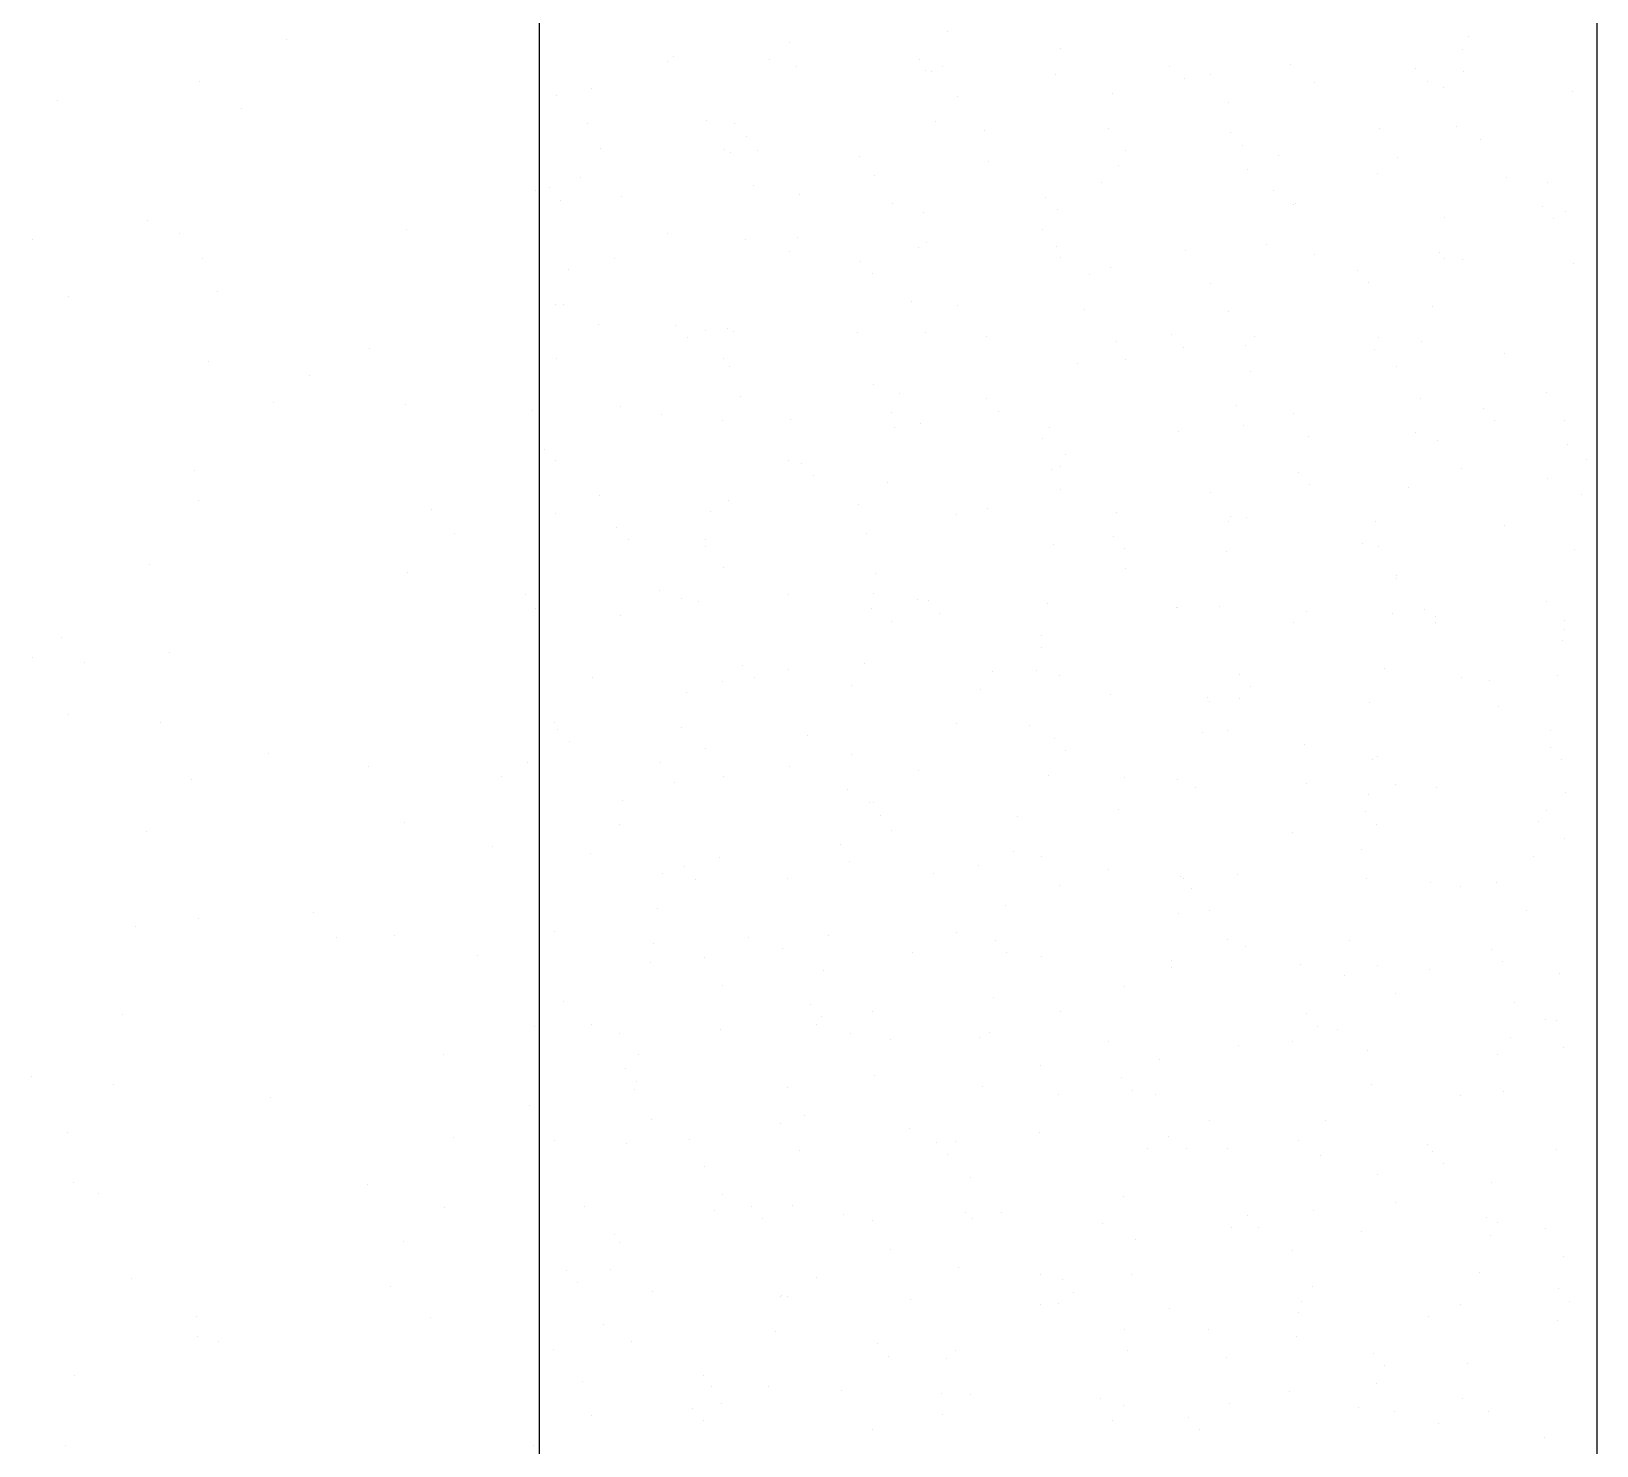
# Model space of a CAD drawing. Extents: x -109 to 1815, y -14679 to 345.
# Drawn here: x 36.068 to 36.66, y 9.149 to 9.684 of the extents above; entities that cross this region are included whole.
import ezdxf

# ---------------------------------------------------------------- set-up
doc = ezdxf.new("R2010")
doc.units = 0
doc.header["$MEASUREMENT"] = 0
for name, color, linetype in [('HACHURA', 1, 'CONTINUOUS'), ('LINVISTA', 13, 'CONTINUOUS'), ('VARANDA', 1, 'CONTINUOUS')]:
    doc.layers.add(name, color=color, linetype=linetype)

msp = doc.modelspace()

# ---------------------------------------------------------------- linework, layer by layer
at = {"layer": 'HACHURA', "ltscale": 0.35}
for p, q in [((36.61171, 9.68201), (36.61171, 9.68201)), ((36.60958, 9.67694), (36.60958, 9.67694)), ((36.60997, 9.66879), (36.60997, 9.66879)), ((36.65133, 9.66123), (36.65133, 9.66123)), ((36.60725, 9.64814), (36.60725, 9.64814)), ((36.61653, 9.64307), (36.61653, 9.64307)), ((36.6262, 9.62849), (36.6262, 9.62849)), ((36.64166, 9.6266), (36.64166, 9.6266)), ((36.63969, 9.61779), (36.63969, 9.61779)), ((36.64398, 9.61311), (36.64398, 9.61311)), ((36.64848, 9.61589), (36.64848, 9.61589)), ((36.60944, 9.59784), (36.60944, 9.59784)), ((36.65164, 9.59626), (36.65164, 9.59626))]:
    msp.add_line(p, q, dxfattribs=at)
at = {"layer": 'LINVISTA', "ltscale": 0.35}
msp.add_line((36.66036, 10.64451), (36.66036, 8.506), dxfattribs=at)
at = {"layer": 'VARANDA'}
for p, q in [((36.26036, 10.64451), (36.26036, 8.506)), ((36.41466, 9.68389), (36.41466, 9.68389)), ((36.1647, 9.68086), (36.1647, 9.68086)), ((36.35502, 9.6799), (36.35502, 9.6799)), ((36.45767, 9.67743), (36.45767, 9.67743)), ((36.30874, 9.67243), (36.30874, 9.67243)), ((36.31113, 9.67431), (36.31113, 9.67431)), ((36.34752, 9.67344), (36.34752, 9.67344)), ((36.35768, 9.67083), (36.35768, 9.67083)), ((36.40429, 9.67332), (36.40429, 9.67332)), ((36.41292, 9.67067), (36.41292, 9.67067)), ((36.49883, 9.67084), (36.49883, 9.67084)), ((36.54457, 9.67155), (36.54457, 9.67155)), ((36.59199, 9.66985), (36.59199, 9.66985)), ((36.13185, 9.66483), (36.13185, 9.66483)), ((36.40662, 9.66923), (36.40662, 9.66923)), ((36.40858, 9.66864), (36.40858, 9.66864)), ((36.45556, 9.66763), (36.45556, 9.66763)), ((36.5045, 9.66603), (36.5045, 9.66603)), ((36.51445, 9.66763), (36.51445, 9.66763)), ((36.55345, 9.66443), (36.55345, 9.66443)), ((36.59628, 9.66517), (36.59628, 9.66517)), ((36.26671, 9.65987), (36.26671, 9.65987)), ((36.2803, 9.66236), (36.2803, 9.66236)), ((36.41863, 9.65938), (36.41863, 9.65938)), ((36.47734, 9.66047), (36.47734, 9.66047)), ((36.60239, 9.66283), (36.60239, 9.66283)), ((36.07797, 9.65795), (36.07797, 9.65795)), ((36.14776, 9.65468), (36.14776, 9.65468)), ((36.52127, 9.65692), (36.52127, 9.65692)), ((36.27856, 9.64914), (36.27856, 9.64914)), ((36.32349, 9.65007), (36.32349, 9.65007)), ((36.33429, 9.64903), (36.33429, 9.64903)), ((36.4102, 9.65002), (36.4102, 9.65002)), ((36.42883, 9.64654), (36.42883, 9.64654)), ((36.4756, 9.64725), (36.4756, 9.64725)), ((36.57805, 9.64711), (36.57805, 9.64711)), ((36.33858, 9.64435), (36.33858, 9.64435)), ((36.52199, 9.64556), (36.52199, 9.64556)), ((36.52628, 9.64088), (36.52628, 9.64088)), ((36.28361, 9.63969), (36.28361, 9.63969)), ((36.33031, 9.63936), (36.33031, 9.63936)), ((36.33255, 9.63809), (36.33255, 9.63809)), ((36.34298, 9.63894), (36.34298, 9.63894)), ((36.38149, 9.63649), (36.38149, 9.63649)), ((36.43044, 9.63489), (36.43044, 9.63489)), ((36.48223, 9.63887), (36.48223, 9.63887)), ((36.54003, 9.63705), (36.54003, 9.63705)), ((36.58487, 9.6364), (36.58487, 9.6364)), ((36.27584, 9.62849), (36.27584, 9.62849)), ((36.38709, 9.62956), (36.38709, 9.62956)), ((36.47938, 9.63329), (36.47938, 9.63329)), ((36.52832, 9.63169), (36.52832, 9.63169)), ((36.57726, 9.63009), (36.57726, 9.63009)), ((36.25906, 9.6238), (36.25906, 9.6238)), ((36.26429, 9.62473), (36.26429, 9.62473)), ((36.34124, 9.62572), (36.34124, 9.62572)), ((36.47289, 9.6266), (36.47289, 9.6266)), ((36.53829, 9.62383), (36.53829, 9.62383)), ((36.26858, 9.62005), (36.26858, 9.62005)), ((36.29128, 9.62131), (36.29128, 9.62131)), ((36.35883, 9.62225), (36.35883, 9.62225)), ((36.39392, 9.61885), (36.39392, 9.61885)), ((36.45199, 9.62126), (36.45199, 9.62126)), ((36.45628, 9.61658), (36.45628, 9.61658)), ((36.54584, 9.61836), (36.54584, 9.61836)), ((36.54653, 9.61878), (36.54653, 9.61878)), ((36.11213, 9.61235), (36.11213, 9.61235)), ((36.40566, 9.61552), (36.40566, 9.61552)), ((36.60271, 9.61364), (36.60271, 9.61364)), ((36.06879, 9.60517), (36.06879, 9.60517)), ((36.1243, 9.60738), (36.1243, 9.60738)), ((36.21001, 9.60915), (36.21001, 9.60915)), ((36.30905, 9.60746), (36.30905, 9.60746)), ((36.33852, 9.60507), (36.33852, 9.60507)), ((36.35799, 9.60586), (36.35799, 9.60586)), ((36.4507, 9.60904), (36.4507, 9.60904)), ((36.35488, 9.6008), (36.35488, 9.6008)), ((36.40392, 9.6023), (36.40392, 9.6023)), ((36.40693, 9.60426), (36.40693, 9.60426)), ((36.45587, 9.60266), (36.45587, 9.60266)), ((36.50482, 9.60106), (36.50482, 9.60106)), ((36.53557, 9.60318), (36.53557, 9.60318)), ((36.55376, 9.59946), (36.55376, 9.59946)), ((36.60097, 9.60041), (36.60097, 9.60041)), ((36.13288, 9.59802), (36.13288, 9.59802)), ((36.2713, 9.59399), (36.2713, 9.59399)), ((36.28883, 9.59795), (36.28883, 9.59795)), ((36.382, 9.59697), (36.382, 9.59697)), ((36.45752, 9.59833), (36.45752, 9.59833)), ((36.47653, 9.59448), (36.47653, 9.59448)), ((36.5697, 9.5935), (36.5697, 9.5935)), ((36.6027, 9.59786), (36.6027, 9.59786)), ((36.38629, 9.59229), (36.38629, 9.59229)), ((36.46834, 9.5921), (36.46834, 9.5921)), ((36.5143, 9.58853), (36.5143, 9.58853)), ((36.57399, 9.58882), (36.57399, 9.58882)), ((36.08243, 9.58375), (36.08243, 9.58375)), ((36.13868, 9.58567), (36.13868, 9.58567)), ((36.4012, 9.58165), (36.4012, 9.58165)), ((36.26657, 9.58077), (36.26657, 9.58077)), ((36.26956, 9.58077), (36.26956, 9.58077)), ((36.41848, 9.58029), (36.41848, 9.58029)), ((36.4666, 9.57888), (36.4666, 9.57888)), ((36.52113, 9.57782), (36.52113, 9.57782)), ((36.59825, 9.57977), (36.59825, 9.57977)), ((36.28276, 9.5732), (36.28276, 9.5732)), ((36.312, 9.57267), (36.312, 9.57267)), ((36.32335, 9.57097), (36.32335, 9.57097)), ((36.33171, 9.5716), (36.33171, 9.5716)), ((36.33398, 9.57057), (36.33398, 9.57057)), ((36.38065, 9.57), (36.38065, 9.57)), ((36.40653, 9.57019), (36.40653, 9.57019)), ((36.4997, 9.5692), (36.4997, 9.5692)), ((36.19599, 9.56414), (36.19599, 9.56414)), ((36.31629, 9.56799), (36.31629, 9.56799)), ((36.42959, 9.5684), (36.42959, 9.5684)), ((36.47853, 9.5668), (36.47853, 9.5668)), ((36.50399, 9.56452), (36.50399, 9.56452)), ((36.52747, 9.5652), (36.52747, 9.5652)), ((36.53102, 9.56868), (36.53102, 9.56868)), ((36.57641, 9.5636), (36.57641, 9.5636)), ((36.57791, 9.56802), (36.57791, 9.56802)), ((36.59423, 9.56672), (36.59423, 9.56672)), ((36.13519, 9.55923), (36.13519, 9.55923)), ((36.26684, 9.56012), (36.26684, 9.56012)), ((36.33017, 9.56026), (36.33017, 9.56026)), ((36.33224, 9.55735), (36.33224, 9.55735)), ((36.46388, 9.55823), (36.46388, 9.55823)), ((36.48209, 9.55977), (36.48209, 9.55977)), ((36.58473, 9.5573), (36.58473, 9.5573)), ((36.62535, 9.562), (36.62535, 9.562)), ((36.17338, 9.55383), (36.17338, 9.55383)), ((36.52928, 9.55546), (36.52928, 9.55546)), ((36.33654, 9.54589), (36.33654, 9.54589)), ((36.38695, 9.55046), (36.38695, 9.55046)), ((36.39666, 9.54715), (36.39666, 9.54715)), ((36.64151, 9.5475), (36.64151, 9.5475)), ((36.15975, 9.54365), (36.15975, 9.54365)), ((36.20964, 9.54272), (36.20964, 9.54272)), ((36.25764, 9.54045), (36.25764, 9.54045)), ((36.29113, 9.54221), (36.29113, 9.54221)), ((36.39377, 9.53975), (36.39377, 9.53975)), ((36.4297, 9.54491), (36.4297, 9.54491)), ((36.43399, 9.54023), (36.43399, 9.54023)), ((36.52424, 9.54242), (36.52424, 9.54242)), ((36.59371, 9.54526), (36.59371, 9.54526)), ((36.6174, 9.54144), (36.6174, 9.54144)), ((36.30658, 9.53885), (36.30658, 9.53885)), ((36.32952, 9.5367), (36.32952, 9.5367)), ((36.35552, 9.53725), (36.35552, 9.53725)), ((36.39492, 9.53393), (36.39492, 9.53393)), ((36.40446, 9.53565), (36.40446, 9.53565)), ((36.4534, 9.53405), (36.4534, 9.53405)), ((36.52657, 9.53481), (36.52657, 9.53481)), ((36.54569, 9.53926), (36.54569, 9.53926)), ((36.62169, 9.53675), (36.62169, 9.53675)), ((36.64834, 9.53679), (36.64834, 9.53679)), ((36.45056, 9.52994), (36.45056, 9.52994)), ((36.50234, 9.53245), (36.50234, 9.53245)), ((36.55129, 9.53085), (36.55129, 9.53085)), ((36.59197, 9.53204), (36.59197, 9.53204)), ((36.60023, 9.52925), (36.60023, 9.52925)), ((36.2623, 9.52562), (36.2623, 9.52562)), ((36.45934, 9.52373), (36.45934, 9.52373)), ((36.64917, 9.52765), (36.64917, 9.52765)), ((36.65639, 9.52185), (36.65639, 9.52185)), ((36.12976, 9.51793), (36.12976, 9.51793)), ((36.26654, 9.5216), (36.26654, 9.5216)), ((36.35474, 9.5217), (36.35474, 9.5217)), ((36.3597, 9.52061), (36.3597, 9.52061)), ((36.36399, 9.51593), (36.36399, 9.51593)), ((36.45424, 9.51813), (36.45424, 9.51813)), ((36.45738, 9.51923), (36.45738, 9.51923)), ((36.5474, 9.51714), (36.5474, 9.51714)), ((36.6093, 9.51874), (36.6093, 9.51874)), ((36.26056, 9.5124), (36.26056, 9.5124)), ((36.3922, 9.51328), (36.3922, 9.51328)), ((36.4576, 9.51051), (36.4576, 9.51051)), ((36.55169, 9.51246), (36.55169, 9.51246)), ((36.58925, 9.51139), (36.58925, 9.51139)), ((36.64194, 9.51466), (36.64194, 9.51466)), ((36.13156, 9.50663), (36.13156, 9.50663)), ((36.28308, 9.50822), (36.28308, 9.50822)), ((36.33202, 9.50662), (36.33202, 9.50662)), ((36.38096, 9.50502), (36.38096, 9.50502)), ((36.51416, 9.50943), (36.51416, 9.50943)), ((36.65465, 9.50863), (36.65465, 9.50863)), ((36.21971, 9.50326), (36.21971, 9.50326)), ((36.26642, 9.50167), (36.26642, 9.50167)), ((36.32498, 9.5022), (36.32498, 9.5022)), ((36.41834, 9.50119), (36.41834, 9.50119)), ((36.4299, 9.50342), (36.4299, 9.50342)), ((36.47884, 9.50182), (36.47884, 9.50182)), ((36.52098, 9.49872), (36.52098, 9.49872)), ((36.52202, 9.50031), (36.52202, 9.50031)), ((36.52778, 9.50022), (36.52778, 9.50022)), ((36.57672, 9.49862), (36.57672, 9.49862)), ((36.22829, 9.4939), (36.22829, 9.4939)), ((36.28971, 9.49632), (36.28971, 9.49632)), ((36.38424, 9.49383), (36.38424, 9.49383)), ((36.47741, 9.49285), (36.47741, 9.49285)), ((36.62566, 9.49702), (36.62566, 9.49702)), ((36.294, 9.49164), (36.294, 9.49164)), ((36.3232, 9.49187), (36.3232, 9.49187)), ((36.32324, 9.48898), (36.32324, 9.48898)), ((36.45488, 9.48986), (36.45488, 9.48986)), ((36.4817, 9.48816), (36.4817, 9.48816)), ((36.52028, 9.48709), (36.52028, 9.48709)), ((36.57194, 9.49036), (36.57194, 9.49036)), ((36.57776, 9.48892), (36.57776, 9.48892)), ((36.65193, 9.48798), (36.65193, 9.48798)), ((36.11275, 9.48239), (36.11275, 9.48239)), ((36.33003, 9.48116), (36.33003, 9.48116)), ((36.48194, 9.48067), (36.48194, 9.48067)), ((36.21063, 9.47919), (36.21063, 9.47919)), ((36.38766, 9.47878), (36.38766, 9.47878)), ((36.58459, 9.4782), (36.58459, 9.4782)), ((36.5847, 9.47689), (36.5847, 9.47689)), ((36.25512, 9.4711), (36.25512, 9.4711)), ((36.30573, 9.47237), (36.30573, 9.47237)), ((36.31424, 9.46954), (36.31424, 9.46954)), ((36.35467, 9.47077), (36.35467, 9.47077)), ((36.38681, 9.47136), (36.38681, 9.47136)), ((36.40361, 9.46917), (36.40361, 9.46917)), ((36.40741, 9.46855), (36.40741, 9.46855)), ((36.25877, 9.4656), (36.25877, 9.4656)), ((36.29099, 9.46311), (36.29099, 9.46311)), ((36.32052, 9.46833), (36.32052, 9.46833)), ((36.38592, 9.46556), (36.38592, 9.46556)), ((36.4117, 9.46387), (36.4117, 9.46387)), ((36.45255, 9.46757), (36.45255, 9.46757)), ((36.5015, 9.46597), (36.5015, 9.46597)), ((36.50194, 9.46607), (36.50194, 9.46607)), ((36.51756, 9.46644), (36.51756, 9.46644)), ((36.55044, 9.46437), (36.55044, 9.46437)), ((36.58296, 9.46367), (36.58296, 9.46367)), ((36.59511, 9.46508), (36.59511, 9.46508)), ((36.59938, 9.46277), (36.59938, 9.46277)), ((36.64137, 9.4684), (36.64137, 9.4684)), ((36.39363, 9.46065), (36.39363, 9.46065)), ((36.54555, 9.46016), (36.54555, 9.46016)), ((36.5994, 9.4604), (36.5994, 9.4604)), ((36.64819, 9.45769), (36.64819, 9.45769)), ((36.64832, 9.46117), (36.64832, 9.46117)), ((36.07971, 9.45467), (36.07971, 9.45467)), ((36.45034, 9.45536), (36.45034, 9.45536)), ((36.45041, 9.45084), (36.45041, 9.45084)), ((36.64739, 9.45348), (36.64739, 9.45348)), ((36.0685, 9.44697), (36.0685, 9.44697)), ((36.08829, 9.44531), (36.08829, 9.44531)), ((36.12067, 9.44893), (36.12067, 9.44893)), ((36.3832, 9.44491), (36.3832, 9.44491)), ((36.2806, 9.43962), (36.2806, 9.43962)), ((36.33741, 9.44426), (36.33741, 9.44426)), ((36.3417, 9.43957), (36.3417, 9.43957)), ((36.35459, 9.4426), (36.35459, 9.4426)), ((36.43195, 9.44177), (36.43195, 9.44177)), ((36.4486, 9.44214), (36.4486, 9.44214)), ((36.45724, 9.44013), (36.45724, 9.44013)), ((36.52511, 9.44079), (36.52511, 9.44079)), ((36.58025, 9.44302), (36.58025, 9.44302)), ((36.60915, 9.43964), (36.60915, 9.43964)), ((36.64565, 9.44025), (36.64565, 9.44025)), ((36.31598, 9.43383), (36.31598, 9.43383)), ((36.32955, 9.43802), (36.32955, 9.43802)), ((36.37849, 9.43642), (36.37849, 9.43642)), ((36.42743, 9.43482), (36.42743, 9.43482)), ((36.47637, 9.43322), (36.47637, 9.43322)), ((36.5294, 9.4361), (36.5294, 9.4361)), ((36.61965, 9.4383), (36.61965, 9.4383)), ((36.51302, 9.43194), (36.51302, 9.43194)), ((36.51402, 9.43033), (36.51402, 9.43033)), ((36.52531, 9.43162), (36.52531, 9.43162)), ((36.57425, 9.43002), (36.57425, 9.43002)), ((36.62319, 9.42842), (36.62319, 9.42842)), ((36.08215, 9.42555), (36.08215, 9.42555)), ((36.11719, 9.42249), (36.11719, 9.42249)), ((36.26628, 9.42257), (36.26628, 9.42257)), ((36.4182, 9.42209), (36.4182, 9.42209)), ((36.44588, 9.42149), (36.44588, 9.42149)), ((36.26741, 9.41996), (36.26741, 9.41996)), ((36.2717, 9.41528), (36.2717, 9.41528)), ((36.31424, 9.42061), (36.31424, 9.42061)), ((36.36195, 9.41748), (36.36195, 9.41748)), ((36.45511, 9.41649), (36.45511, 9.41649)), ((36.51128, 9.41872), (36.51128, 9.41872)), ((36.52084, 9.41962), (36.52084, 9.41962)), ((36.64293, 9.4196), (36.64293, 9.4196)), ((36.15806, 9.41068), (36.15806, 9.41068)), ((36.32306, 9.41277), (36.32306, 9.41277)), ((36.37866, 9.41041), (36.37866, 9.41041)), ((36.4594, 9.41181), (36.4594, 9.41181)), ((36.54965, 9.41401), (36.54965, 9.41401)), ((36.57762, 9.40982), (36.57762, 9.40982)), ((36.64281, 9.41302), (36.64281, 9.41302)), ((36.19571, 9.40594), (36.19571, 9.40594)), ((36.25594, 9.40748), (36.25594, 9.40748)), ((36.30604, 9.40739), (36.30604, 9.40739)), ((36.35498, 9.40579), (36.35498, 9.40579)), ((36.40392, 9.40419), (36.40392, 9.40419)), ((36.5757, 9.40852), (36.5757, 9.40852)), ((36.6471, 9.40834), (36.6471, 9.40834)), ((36.12879, 9.40111), (36.12879, 9.40111)), ((36.24604, 9.4021), (36.24604, 9.4021)), ((36.31152, 9.39996), (36.31152, 9.39996)), ((36.32988, 9.40206), (36.32988, 9.40206)), ((36.45287, 9.40259), (36.45287, 9.40259)), ((36.4818, 9.40157), (36.4818, 9.40157)), ((36.50181, 9.40099), (36.50181, 9.40099)), ((36.50856, 9.39807), (36.50856, 9.39807)), ((36.55075, 9.39939), (36.55075, 9.39939)), ((36.58444, 9.39911), (36.58444, 9.39911)), ((36.59969, 9.39779), (36.59969, 9.39779)), ((36.29195, 9.39318), (36.29195, 9.39318)), ((36.37692, 9.39719), (36.37692, 9.39719)), ((36.38511, 9.3922), (36.38511, 9.3922)), ((36.38666, 9.39226), (36.38666, 9.39226)), ((36.57396, 9.3953), (36.57396, 9.3953)), ((36.64863, 9.39619), (36.64863, 9.39619)), ((36.3894, 9.38751), (36.3894, 9.38751)), ((36.44134, 9.38699), (36.44134, 9.38699)), ((36.47965, 9.38971), (36.47965, 9.38971)), ((36.57281, 9.38872), (36.57281, 9.38872)), ((36.64122, 9.3893), (36.64122, 9.3893)), ((36.11175, 9.38119), (36.11175, 9.38119)), ((36.20935, 9.38452), (36.20935, 9.38452)), ((36.29084, 9.38402), (36.29084, 9.38402)), ((36.39349, 9.38155), (36.39349, 9.38155)), ((36.5454, 9.38106), (36.5454, 9.38106)), ((36.5771, 9.38404), (36.5771, 9.38404)), ((36.63839, 9.3851), (36.63839, 9.3851)), ((36.24255, 9.37565), (36.24255, 9.37565)), ((36.3742, 9.37654), (36.3742, 9.37654)), ((36.4396, 9.37377), (36.4396, 9.37377)), ((36.57124, 9.37465), (36.57124, 9.37465)), ((36.64805, 9.37859), (36.64805, 9.37859)), ((36.27976, 9.37313), (36.27976, 9.37313)), ((36.31512, 9.3679), (36.31512, 9.3679)), ((36.3287, 9.37153), (36.3287, 9.37153)), ((36.37764, 9.36993), (36.37764, 9.36993)), ((36.42658, 9.36833), (36.42658, 9.36833)), ((36.45027, 9.37174), (36.45027, 9.37174)), ((36.63664, 9.37188), (36.63664, 9.37188)), ((36.30698, 9.36546), (36.30698, 9.36546)), ((36.31941, 9.36322), (36.31941, 9.36322)), ((36.35445, 9.3635), (36.35445, 9.3635)), ((36.40965, 9.36542), (36.40965, 9.36542)), ((36.47552, 9.36673), (36.47552, 9.36673)), ((36.50282, 9.36443), (36.50282, 9.36443)), ((36.50402, 9.36357), (36.50402, 9.36357)), ((36.52446, 9.36513), (36.52446, 9.36513)), ((36.5734, 9.36353), (36.5734, 9.36353)), ((36.59735, 9.36195), (36.59735, 9.36195)), ((36.62234, 9.36193), (36.62234, 9.36193)), ((36.45709, 9.36103), (36.45709, 9.36103)), ((36.50711, 9.35975), (36.50711, 9.35975)), ((36.60901, 9.36055), (36.60901, 9.36055)), ((36.17512, 9.35055), (36.17512, 9.35055)), ((36.30524, 9.35223), (36.30524, 9.35223)), ((36.43688, 9.35312), (36.43688, 9.35312)), ((36.50228, 9.35035), (36.50228, 9.35035)), ((36.51387, 9.35123), (36.51387, 9.35123)), ((36.63393, 9.35123), (36.63393, 9.35123)), ((36.10781, 9.34519), (36.10781, 9.34519)), ((36.13128, 9.34843), (36.13128, 9.34843)), ((36.1837, 9.34119), (36.1837, 9.34119)), ((36.20569, 9.34199), (36.20569, 9.34199)), ((36.26614, 9.34348), (36.26614, 9.34348)), ((36.30357, 9.33879), (36.30357, 9.33879)), ((36.33966, 9.34112), (36.33966, 9.34112)), ((36.36966, 9.34204), (36.36966, 9.34204)), ((36.41805, 9.34299), (36.41805, 9.34299)), ((36.43282, 9.34013), (36.43282, 9.34013)), ((36.5207, 9.34052), (36.5207, 9.34052)), ((36.5667, 9.34015), (36.5667, 9.34015)), ((36.23712, 9.33435), (36.23712, 9.33435)), ((36.32292, 9.33367), (36.32292, 9.33367)), ((36.35251, 9.33719), (36.35251, 9.33719)), ((36.40145, 9.33559), (36.40145, 9.33559)), ((36.43711, 9.33545), (36.43711, 9.33545)), ((36.45039, 9.33399), (36.45039, 9.33399)), ((36.49934, 9.33239), (36.49934, 9.33239)), ((36.52736, 9.33765), (36.52736, 9.33765)), ((36.62052, 9.33666), (36.62052, 9.33666)), ((36.30252, 9.33158), (36.30252, 9.33158)), ((36.36792, 9.32882), (36.36792, 9.32882)), ((36.49956, 9.3297), (36.49956, 9.3297)), ((36.54828, 9.33079), (36.54828, 9.33079)), ((36.56496, 9.32693), (36.56496, 9.32693)), ((36.57748, 9.33072), (36.57748, 9.33072)), ((36.59722, 9.32919), (36.59722, 9.32919)), ((36.62481, 9.33198), (36.62481, 9.33198)), ((36.64616, 9.32759), (36.64616, 9.32759)), ((36.32974, 9.32296), (36.32974, 9.32296)), ((36.48166, 9.32247), (36.48166, 9.32247)), ((36.26966, 9.31683), (36.26966, 9.31683)), ((36.36282, 9.31584), (36.36282, 9.31584)), ((36.43234, 9.31862), (36.43234, 9.31862)), ((36.5843, 9.32001), (36.5843, 9.32001)), ((36.62938, 9.31673), (36.62938, 9.31673)), ((36.10267, 9.31219), (36.10267, 9.31219)), ((36.36711, 9.31116), (36.36711, 9.31116)), ((36.38652, 9.31316), (36.38652, 9.31316)), ((36.45736, 9.31336), (36.45736, 9.31336)), ((36.55052, 9.31237), (36.55052, 9.31237)), ((36.64108, 9.3102), (36.64108, 9.3102)), ((36.64506, 9.30988), (36.64506, 9.30988)), ((36.25849, 9.3074), (36.25849, 9.3074)), ((36.28007, 9.30816), (36.28007, 9.30816)), ((36.2907, 9.30492), (36.2907, 9.30492)), ((36.32901, 9.30656), (36.32901, 9.30656)), ((36.3652, 9.30817), (36.3652, 9.30817)), ((36.37795, 9.30496), (36.37795, 9.30496)), ((36.42689, 9.30336), (36.42689, 9.30336)), ((36.4306, 9.3054), (36.4306, 9.3054)), ((36.55481, 9.30769), (36.55481, 9.30769)), ((36.56224, 9.30628), (36.56224, 9.30628)), ((36.62764, 9.30351), (36.62764, 9.30351)), ((36.2242, 9.29699), (36.2242, 9.29699)), ((36.29797, 9.29708), (36.29797, 9.29708)), ((36.39334, 9.30245), (36.39334, 9.30245)), ((36.47583, 9.30176), (36.47583, 9.30176)), ((36.52477, 9.30016), (36.52477, 9.30016)), ((36.54526, 9.30196), (36.54526, 9.30196)), ((36.57372, 9.29856), (36.57372, 9.29856)), ((36.62266, 9.29696), (36.62266, 9.29696)), ((36.6479, 9.29949), (36.6479, 9.29949)), ((36.29282, 9.29154), (36.29282, 9.29154)), ((36.45012, 9.29265), (36.45012, 9.29265)), ((36.49502, 9.2952), (36.49502, 9.2952)), ((36.06821, 9.28877), (36.06821, 9.28877)), ((36.09919, 9.28575), (36.09919, 9.28575)), ((36.29711, 9.28686), (36.29711, 9.28686)), ((36.38736, 9.28906), (36.38736, 9.28906)), ((36.48052, 9.28807), (36.48052, 9.28807)), ((36.57506, 9.28559), (36.57506, 9.28559)), ((36.15868, 9.28073), (36.15868, 9.28073)), ((36.29623, 9.28386), (36.29623, 9.28386)), ((36.3543, 9.2844), (36.3543, 9.2844)), ((36.42788, 9.28475), (36.42788, 9.28475)), ((36.45695, 9.28193), (36.45695, 9.28193)), ((36.48481, 9.28339), (36.48481, 9.28339)), ((36.49328, 9.28198), (36.49328, 9.28198)), ((36.60887, 9.28145), (36.60887, 9.28145)), ((36.62492, 9.28286), (36.62492, 9.28286)), ((36.25656, 9.27753), (36.25656, 9.27753)), ((36.36066, 9.27367), (36.36066, 9.27367)), ((36.08186, 9.26735), (36.08186, 9.26735)), ((36.30272, 9.2723), (36.30272, 9.2723)), ((36.35166, 9.2707), (36.35166, 9.2707)), ((36.4006, 9.2691), (36.4006, 9.2691)), ((36.44955, 9.2675), (36.44955, 9.2675)), ((36.51373, 9.27213), (36.51373, 9.27213)), ((36.5577, 9.27178), (36.5577, 9.27178)), ((36.22803, 9.26535), (36.22803, 9.26535)), ((36.26599, 9.26438), (36.26599, 9.26438)), ((36.29352, 9.26321), (36.29352, 9.26321)), ((36.31736, 9.26477), (36.31736, 9.26477)), ((36.41053, 9.26378), (36.41053, 9.26378)), ((36.41791, 9.26389), (36.41791, 9.26389)), ((36.49056, 9.26133), (36.49056, 9.26133)), ((36.49849, 9.2659), (36.49849, 9.2659)), ((36.50506, 9.26129), (36.50506, 9.26129)), ((36.52055, 9.26142), (36.52055, 9.26142)), ((36.54743, 9.2643), (36.54743, 9.2643)), ((36.59637, 9.2627), (36.59637, 9.2627)), ((36.35892, 9.26044), (36.35892, 9.26044)), ((36.41482, 9.2591), (36.41482, 9.2591)), ((36.55596, 9.25856), (36.55596, 9.25856)), ((36.59823, 9.26031), (36.59823, 9.26031)), ((36.60252, 9.25563), (36.60252, 9.25563)), ((36.64531, 9.2611), (36.64531, 9.2611)), ((36.32277, 9.25457), (36.32277, 9.25457)), ((36.42334, 9.25025), (36.42334, 9.25025)), ((36.57733, 9.25162), (36.57733, 9.25162)), ((36.0842, 9.2484), (36.0842, 9.2484)), ((36.09375, 9.24445), (36.09375, 9.24445)), ((36.19542, 9.24774), (36.19542, 9.24774)), ((36.3296, 9.24386), (36.3296, 9.24386)), ((36.62038, 9.24836), (36.62038, 9.24836)), ((36.22455, 9.23891), (36.22455, 9.23891)), ((36.2776, 9.23956), (36.2776, 9.23956)), ((36.32654, 9.23796), (36.32654, 9.23796)), ((36.34053, 9.23948), (36.34053, 9.23948)), ((36.3562, 9.2398), (36.3562, 9.2398)), ((36.48151, 9.24337), (36.48151, 9.24337)), ((36.55324, 9.23791), (36.55324, 9.23791)), ((36.58416, 9.24091), (36.58416, 9.24091)), ((36.34482, 9.2348), (36.34482, 9.2348)), ((36.37548, 9.23636), (36.37548, 9.23636)), ((36.38638, 9.23406), (36.38638, 9.23406)), ((36.4216, 9.23703), (36.4216, 9.23703)), ((36.42442, 9.23476), (36.42442, 9.23476)), ((36.43507, 9.237), (36.43507, 9.237)), ((36.47336, 9.23316), (36.47336, 9.23316)), ((36.52823, 9.23601), (36.52823, 9.23601)), ((36.61864, 9.23514), (36.61864, 9.23514)), ((36.62277, 9.23353), (36.62277, 9.23353)), ((36.20907, 9.22632), (36.20907, 9.22632)), ((36.28897, 9.22871), (36.28897, 9.22871)), ((36.29056, 9.22582), (36.29056, 9.22582)), ((36.48602, 9.22683), (36.48602, 9.22683)), ((36.5223, 9.23156), (36.5223, 9.23156)), ((36.53252, 9.23133), (36.53252, 9.23133)), ((36.57124, 9.22996), (36.57124, 9.22996)), ((36.62018, 9.22836), (36.62018, 9.22836)), ((36.64094, 9.2311), (36.64094, 9.2311)), ((36.3932, 9.22335), (36.3932, 9.22335)), ((36.54512, 9.22286), (36.54512, 9.22286)), ((36.64776, 9.22039), (36.64776, 9.22039)), ((36.27053, 9.21519), (36.27053, 9.21519)), ((36.28723, 9.21549), (36.28723, 9.21549)), ((36.41888, 9.21638), (36.41888, 9.21638)), ((36.61592, 9.21449), (36.61592, 9.21449)), ((36.10611, 9.21222), (36.10611, 9.21222)), ((36.20399, 9.20902), (36.20399, 9.20902)), ((36.27482, 9.21051), (36.27482, 9.21051)), ((36.36507, 9.2127), (36.36507, 9.2127)), ((36.44998, 9.21355), (36.44998, 9.21355)), ((36.45823, 9.21172), (36.45823, 9.21172)), ((36.48428, 9.21361), (36.48428, 9.21361)), ((36.55277, 9.20923), (36.55277, 9.20923)), ((36.64593, 9.20825), (36.64593, 9.20825)), ((36.30303, 9.20733), (36.30303, 9.20733)), ((36.35165, 9.20529), (36.35165, 9.20529)), ((36.35198, 9.20573), (36.35198, 9.20573)), ((36.35416, 9.2053), (36.35416, 9.2053)), ((36.40092, 9.20413), (36.40092, 9.20413)), ((36.44986, 9.20253), (36.44986, 9.20253)), ((36.4568, 9.20284), (36.4568, 9.20284)), ((36.46252, 9.20704), (36.46252, 9.20704)), ((36.5487, 9.20341), (36.5487, 9.20341)), ((36.60872, 9.20235), (36.60872, 9.20235)), ((36.65022, 9.20357), (36.65022, 9.20357)), ((36.13054, 9.19784), (36.13054, 9.19784)), ((36.21911, 9.19761), (36.21911, 9.19761)), ((36.4988, 9.20093), (36.4988, 9.20093)), ((36.54774, 9.19933), (36.54774, 9.19933)), ((36.59668, 9.19773), (36.59668, 9.19773)), ((36.64562, 9.19613), (36.64562, 9.19613)), ((36.13099, 9.19023), (36.13099, 9.19023)), ((36.28451, 9.19484), (36.28451, 9.19484)), ((36.34991, 9.19207), (36.34991, 9.19207)), ((36.48156, 9.19296), (36.48156, 9.19296)), ((36.51358, 9.19303), (36.51358, 9.19303)), ((36.54696, 9.19019), (36.54696, 9.19019)), ((36.13912, 9.18848), (36.13912, 9.18848)), ((36.26585, 9.18528), (36.26585, 9.18528)), ((36.29507, 9.18841), (36.29507, 9.18841)), ((36.38823, 9.18742), (36.38823, 9.18742)), ((36.41777, 9.18479), (36.41777, 9.18479)), ((36.48277, 9.18494), (36.48277, 9.18494)), ((36.39252, 9.18274), (36.39252, 9.18274)), ((36.41434, 9.18188), (36.41434, 9.18188)), ((36.52041, 9.18232), (36.52041, 9.18232)), ((36.57593, 9.18395), (36.57593, 9.18395)), ((36.58022, 9.17927), (36.58022, 9.17927)), ((36.61138, 9.17999), (36.61138, 9.17999)), ((36.08467, 9.17545), (36.08467, 9.17545)), ((36.27675, 9.17307), (36.27675, 9.17307)), ((36.32263, 9.17547), (36.32263, 9.17547)), ((36.57719, 9.17252), (36.57719, 9.17252)), ((36.32569, 9.17147), (36.32569, 9.17147)), ((36.3472, 9.17142), (36.3472, 9.17142)), ((36.37463, 9.16987), (36.37463, 9.16987)), ((36.4126, 9.16866), (36.4126, 9.16866)), ((36.42357, 9.16827), (36.42357, 9.16827)), ((36.47251, 9.16667), (36.47251, 9.16667)), ((36.54424, 9.16954), (36.54424, 9.16954)), ((36.60964, 9.16677), (36.60964, 9.16677)), ((36.31824, 9.16313), (36.31824, 9.16313)), ((36.32945, 9.16476), (36.32945, 9.16476)), ((36.41277, 9.16064), (36.41277, 9.16064)), ((36.48137, 9.16428), (36.48137, 9.16428)), ((36.52145, 9.16507), (36.52145, 9.16507)), ((36.5704, 9.16347), (36.5704, 9.16347)), ((36.58401, 9.16181), (36.58401, 9.16181)), ((36.61934, 9.16187), (36.61934, 9.16187)), ((36.27997, 9.16034), (36.27997, 9.16034)), ((36.32253, 9.15845), (36.32253, 9.15845)), ((36.38623, 9.15496), (36.38623, 9.15496)), ((36.47702, 9.15846), (36.47702, 9.15846)), ((36.50594, 9.15966), (36.50594, 9.15966)), ((36.51023, 9.15498), (36.51023, 9.15498)), ((36.60047, 9.15717), (36.60047, 9.15717)), ((36.08119, 9.14901), (36.08119, 9.14901)), ((36.2582, 9.1492), (36.2582, 9.1492)), ((36.64079, 9.15201), (36.64079, 9.15201))]:
    msp.add_line(p, q, dxfattribs=at)

doc.saveas('drawing.dxf')
